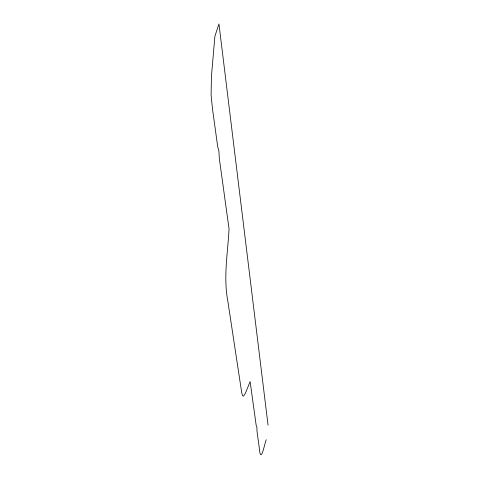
<?xml version="1.0" encoding="UTF-8"?>
<svg xmlns="http://www.w3.org/2000/svg" width="479" height="479" viewBox="0 0 479 479"><rect width="100%" height="100%" fill="white"/><g stroke="black" fill="none" stroke-linecap="round" stroke-linejoin="round"><path stroke-width="0.72" d="M266.222 439.716C264.157 444.973 260.714 465.905 259.157 446.985L257.043 431.651L256.828 426.879L256.169 425.334L250.122 381.559L245.356 393.373L243.5 396.187L242.536 395.6L241.727 392.744L227.788 300.866C223.256 277.036 227.848 252.798 229.046 228.89L219.31 158.405L218.903 151.029L217.688 146.622L212.502 109.008L211.095 94.95L211.437 76.155L214.897 36.284L218.957 23.95L268.048 425.16"/></g></svg>
